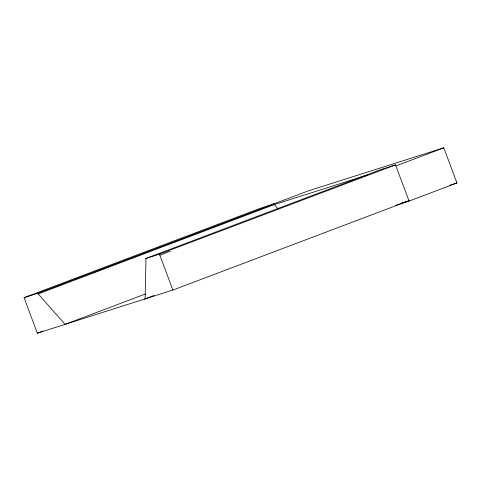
<?xml version="1.0" encoding="UTF-8"?>
<svg xmlns="http://www.w3.org/2000/svg" width="481" height="481" viewBox="0 0 481 481"><rect width="100%" height="100%" fill="white"/><g stroke="black" fill="none" stroke-linecap="round" stroke-linejoin="round"><path stroke-width="0.72" d="M145.118 298.893L145.965 259.614L145.581 258.586L381.631 169.282L395.508 164.869L409.09 201.076L456.95 182.966L443.801 147.805L308.213 190.915L265.205 207.185M145.551 293.933L65.091 324.374L37.332 333.195L24.05 297.667L260.101 208.363L273.984 203.95L278.144 209.037M24.05 297.667L37.927 293.254L273.984 203.95M37.927 293.254L38.173 293.915L274.23 204.605L367.159 175.06M145.581 258.586L159.458 254.172L395.508 164.869M159.842 255.201L170.13 251.31M395.941 165.909L443.801 147.805M37.332 333.195L42.947 331.072M144.565 299.104L154.233 295.448M65.65 324.164L172.877 290.067L408.928 200.763L405.375 201.894M449.813 185.233L456.95 182.966M400.739 203.361L405.633 201.804M395.484 205.399L409.09 201.076M38.173 293.915L65.091 324.374M159.458 254.172L172.877 290.067"/></g></svg>
